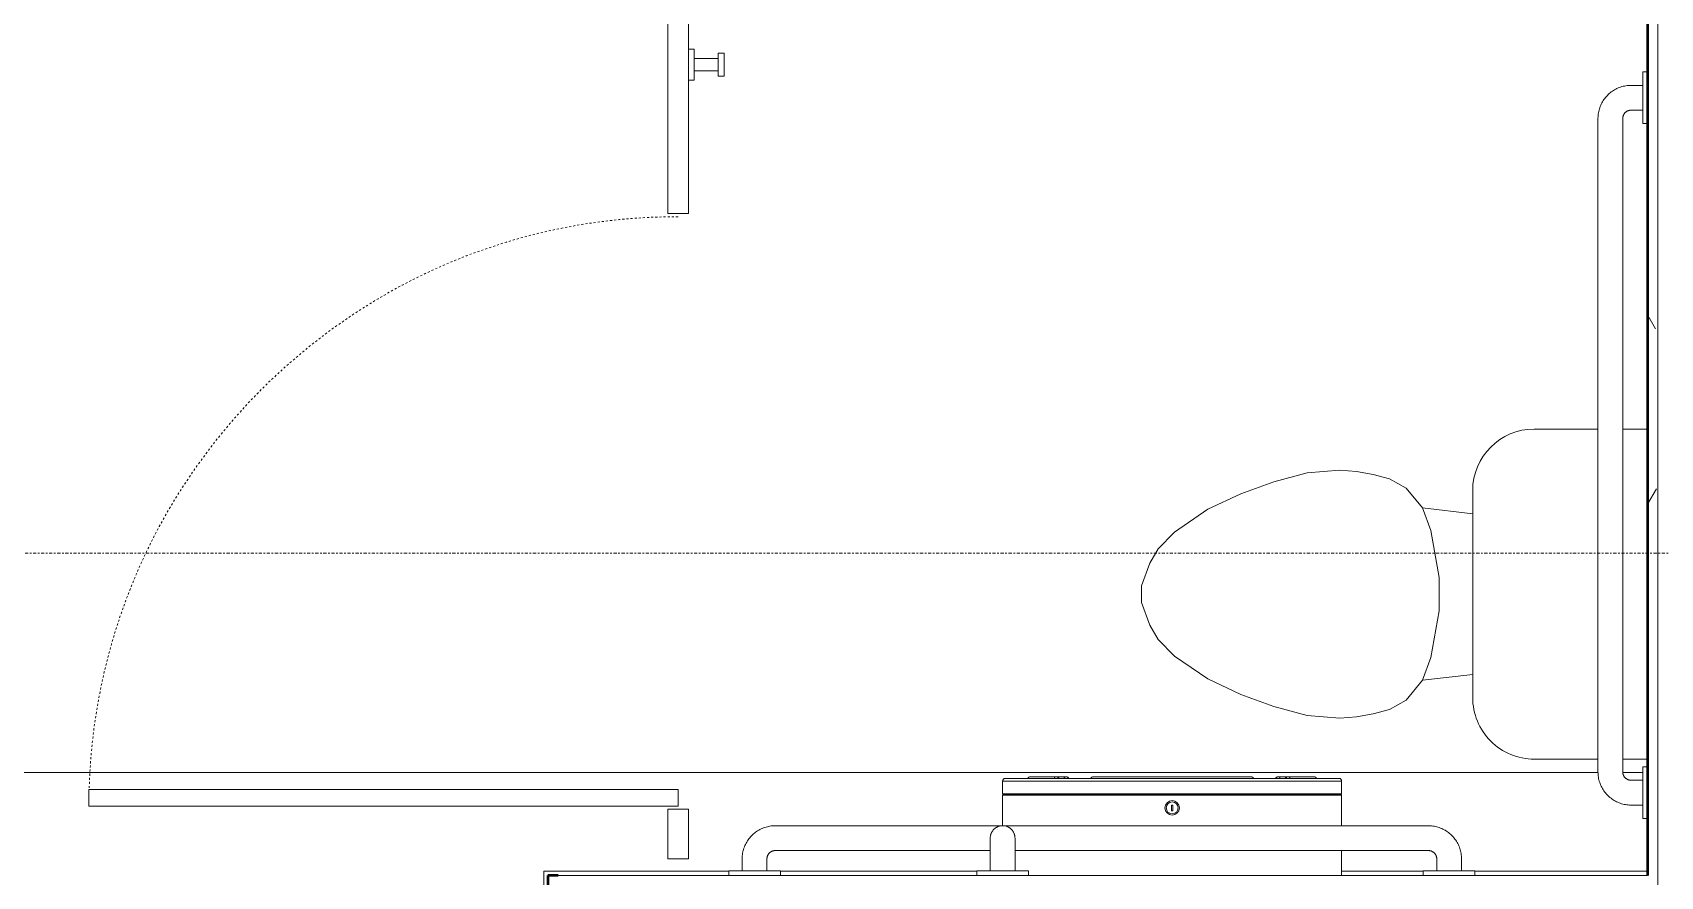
# Model space of a CAD drawing. Header units: inches. Extents: x 23906 to 26716, y -23130 to -20467.
# Drawn here: x 25403.9 to 25502.3, y -22691.4 to -22640.4 of the extents above; entities that cross this region are included whole.
import ezdxf

# ---------------------------------------------------------------- set-up
doc = ezdxf.new("R2010")
doc.units = ezdxf.units.IN
doc.header["$MEASUREMENT"] = 0
for name, pattern in [('Dash', [0.25, 0.125, -0.125]), ('Dash Dot 3_16_', [0.3125, 0.1875, -0.0625, 0, -0.0625]), ('Dash_2_', [0.25, 0.125, -0.125])]:
    doc.linetypes.add(name, pattern=pattern)
for name, color, linetype, lineweight in [('A-ANNO-SYMB', 150, 'Continuous', 9), ('A-FLOR', 192, 'Continuous', 13), ('A-GENM', 13, 'Continuous', 9), ('A-WALL', 113, 'Continuous', 13), ('A-WALL-PATT', 111, 'Continuous', 50), ('I-WALL', 2, 'Continuous', 13), ('P-SANR-FIXT', 6, 'Continuous', 9), ('Q-SPCQ', 91, 'Continuous', 9), ('Q-SPCQ-HDLN', 91, 'Dash_2_', 9)]:
    doc.layers.add(name, color=color, linetype=linetype, lineweight=lineweight)

# ---------------------------------------------------------------- blocks, each defined once
blk = doc.blocks.new('Toilet-Domestic-3D - Toilet-Domestic-3D-11065-Enlarged First Floor Plan _East_')
at = {"layer": 'P-SANR-FIXT', "color": 7}
for p, q in [((-1.874, 11.5), (-0.5, 12)), ((-0.5, 12), (0.5, 12)), ((0.5, 12), (1.874, 11.5)), ((-3.74, 10), (-2.74, 11)), ((-2.74, 11), (-1.874, 11.5)), ((1.874, 11.5), (2.74, 11)), ((2.74, 11), (3.74, 10)), ((-5.127, 8), (-3.74, 10)), ((3.74, 10), (5.127, 8)), ((-6.06, 6), (-5.127, 8)), ((5.127, 8), (6.06, 6)), ((-6.788, 4), (-6.06, 6)), ((6.06, 6), (6.788, 4)), ((-7.326, 1.992), (-6.788, 4)), ((6.788, 4), (7.326, 1.992)), ((-7.5, 0), (-7.326, 1.992)), ((7.326, 1.992), (7.5, 0)), ((-7.413, -0.996), (-7.5, 0)), ((7.5, 0), (7.413, -0.996)), ((-7.236, -2), (-7.413, -0.996)), ((7.413, -0.996), (7.236, -2)), ((-6.968, -3), (-7.236, -2)), ((7.236, -2), (6.968, -3)), ((-6.401, -4), (-6.968, -3)), ((6.968, -3), (6.401, -4)), ((-5.209, -5), (-6.401, -4)), ((6.401, -4), (5.209, -5)), ((-3.836, -5.5), (-5.209, -5)), ((-4.862, -8.024), (-5.209, -5)), ((-1, -6), (-3.836, -5.5)), ((3.836, -5.5), (1, -6)), ((5.209, -5), (3.836, -5.5)), ((4.862, -8.024), (5.209, -5)), ((1, -6), (-1, -6)), ((6.25, -8.024), (-6.25, -8.024)), ((-9.976, -11.75), (-9.976, -15.602)), ((9.976, -15.601), (9.976, -11.75)), ((-9.976, -17.101), (-9.976, -18.601)), ((9.976, -18.601), (9.976, -17.101))]:
    blk.add_line(p, q, dxfattribs=at)
for centre, start, end in [((-6.25, -11.75), 90, 180), ((6.25, -11.75), 0, 90)]:
    blk.add_arc(centre, 3.726, start, end, dxfattribs=at)
blk = doc.blocks.new('817_Grab_Bars - 8170-001420-25752-Enlarged First Floor Plan _East_')
at = {"layer": 'Q-SPCQ', "color": 7}
for p, q in [((25488.265, -22688.303), (25448.765, -22688.303)), ((25446.765, -22690.303), (25446.765, -22691.022)), ((25448.265, -22691.022), (25448.265, -22690.303)), ((25448.765, -22689.803), (25461.766, -22689.803)), ((25463.26, -22689.803), (25488.265, -22689.803)), ((25488.765, -22690.303), (25488.765, -22691.022)), ((25490.265, -22691.022), (25490.265, -22690.303)), ((25445.953, -22691.022), (25445.953, -22691.303)), ((25445.953, -22691.022), (25447.515, -22691.022)), ((25447.515, -22691.303), (25445.953, -22691.303)), ((25447.515, -22691.022), (25449.078, -22691.022)), ((25449.078, -22691.303), (25447.515, -22691.303)), ((25449.078, -22691.303), (25449.078, -22691.022)), ((25487.953, -22691.022), (25487.953, -22691.303)), ((25487.953, -22691.022), (25489.515, -22691.022)), ((25489.515, -22691.303), (25487.953, -22691.303)), ((25489.515, -22691.022), (25491.078, -22691.022)), ((25491.078, -22691.303), (25489.515, -22691.303)), ((25491.078, -22691.303), (25491.078, -22691.022))]:
    blk.add_line(p, q, dxfattribs=at)
at = {"layer": 'Q-SPCQ', "color": 7, "flags": 128}
for points in [[(25448.765, -22688.303), (25448.685, -22688.304), (25448.605, -22688.309), (25448.526, -22688.317), (25448.447, -22688.328), (25448.368, -22688.343), (25448.29, -22688.36), (25448.213, -22688.381), (25448.136, -22688.404), (25448.061, -22688.431), (25447.986, -22688.461), (25447.913, -22688.493), (25447.842, -22688.529), (25447.771, -22688.567), (25447.703, -22688.608), (25447.636, -22688.652), (25447.571, -22688.699), (25447.508, -22688.748), (25447.446, -22688.799), (25447.387, -22688.853), (25447.331, -22688.909), (25447.276, -22688.968), (25447.224, -22689.029), (25447.174, -22689.091), (25447.127, -22689.156), (25447.082, -22689.222), (25447.04, -22689.29), (25447.001, -22689.36), (25446.965, -22689.431), (25446.932, -22689.504), (25446.901, -22689.578), (25446.874, -22689.653), (25446.849, -22689.729), (25446.828, -22689.806), (25446.809, -22689.884), (25446.794, -22689.963), (25446.782, -22690.042), (25446.773, -22690.121), (25446.768, -22690.201), (25446.765, -22690.281), (25446.765, -22690.303)], [(25490.265, -22690.303), (25490.264, -22690.223), (25490.259, -22690.143), (25490.251, -22690.063), (25490.24, -22689.984), (25490.225, -22689.905), (25490.208, -22689.827), (25490.187, -22689.75), (25490.164, -22689.674), (25490.137, -22689.598), (25490.107, -22689.524), (25490.075, -22689.451), (25490.039, -22689.379), (25490.001, -22689.309), (25489.96, -22689.24), (25489.916, -22689.174), (25489.869, -22689.108), (25489.82, -22689.045), (25489.769, -22688.984), (25489.715, -22688.925), (25489.659, -22688.868), (25489.6, -22688.814), (25489.54, -22688.761), (25489.477, -22688.712), (25489.412, -22688.664), (25489.346, -22688.62), (25489.278, -22688.578), (25489.208, -22688.539), (25489.137, -22688.503), (25489.064, -22688.469), (25488.99, -22688.439), (25488.915, -22688.411), (25488.839, -22688.387), (25488.762, -22688.365), (25488.684, -22688.347), (25488.605, -22688.332), (25488.526, -22688.32), (25488.447, -22688.311), (25488.367, -22688.305), (25488.287, -22688.303), (25488.265, -22688.303)], [(25448.265, -22690.303), (25448.266, -22690.283), (25448.267, -22690.263), (25448.269, -22690.243), (25448.272, -22690.223), (25448.275, -22690.203), (25448.28, -22690.184), (25448.285, -22690.165), (25448.291, -22690.146), (25448.297, -22690.127), (25448.305, -22690.108), (25448.313, -22690.09), (25448.322, -22690.072), (25448.331, -22690.054), (25448.342, -22690.037), (25448.353, -22690.02), (25448.364, -22690.004), (25448.376, -22689.988), (25448.389, -22689.973), (25448.403, -22689.958), (25448.417, -22689.944), (25448.431, -22689.93), (25448.447, -22689.917), (25448.462, -22689.905), (25448.478, -22689.893), (25448.495, -22689.882), (25448.512, -22689.872), (25448.53, -22689.862), (25448.547, -22689.853), (25448.566, -22689.844), (25448.584, -22689.837), (25448.603, -22689.83), (25448.622, -22689.824), (25448.641, -22689.818), (25448.661, -22689.814), (25448.68, -22689.81), (25448.7, -22689.807), (25448.72, -22689.805), (25448.74, -22689.803), (25448.76, -22689.803), (25448.765, -22689.803)], [(25488.265, -22689.803), (25488.285, -22689.803), (25488.305, -22689.804), (25488.325, -22689.806), (25488.345, -22689.809), (25488.365, -22689.813), (25488.384, -22689.817), (25488.403, -22689.822), (25488.423, -22689.828), (25488.441, -22689.835), (25488.46, -22689.842), (25488.478, -22689.85), (25488.496, -22689.859), (25488.514, -22689.869), (25488.531, -22689.879), (25488.548, -22689.89), (25488.564, -22689.902), (25488.58, -22689.914), (25488.595, -22689.927), (25488.61, -22689.94), (25488.624, -22689.954), (25488.638, -22689.969), (25488.651, -22689.984), (25488.663, -22690), (25488.675, -22690.016), (25488.686, -22690.033), (25488.696, -22690.05), (25488.706, -22690.067), (25488.715, -22690.085), (25488.724, -22690.103), (25488.731, -22690.122), (25488.738, -22690.14), (25488.744, -22690.159), (25488.75, -22690.179), (25488.754, -22690.198), (25488.758, -22690.218), (25488.761, -22690.238), (25488.763, -22690.257), (25488.765, -22690.277), (25488.765, -22690.297), (25488.765, -22690.303)]]:
    blk.add_lwpolyline(points, dxfattribs=at)
blk = doc.blocks.new('Dispenser-Toilet_Tissue-Frost_Products_LTD_-Jumbo-169 - Steel-Brushed-Stainless_Steel-39538-Enlarged First Floor Plan _East_')
at = {"layer": 'Q-SPCQ', "color": 50, "lineweight": 20}
for p, q in [((25464.029, -22685.443), (25462.677, -22685.443)), ((25481.504, -22685.443), (25464.029, -22685.443)), ((25466.361, -22685.343), (25464.19, -22685.343)), ((25467.829, -22685.443), (25466.522, -22685.443)), ((25477.52, -22685.343), (25468.013, -22685.343)), ((25479.011, -22685.443), (25477.704, -22685.443)), ((25481.343, -22685.343), (25479.172, -22685.343)), ((25482.857, -22685.443), (25481.504, -22685.443)), ((25483.014, -22685.603), (25462.517, -22685.603)), ((25462.517, -22685.603), (25462.517, -22686.372)), ((25462.517, -22686.372), (25462.577, -22686.372)), ((25462.517, -22686.463), (25483.014, -22686.463)), ((25462.517, -22686.463), (25462.517, -22688.303)), ((25462.577, -22686.372), (25482.957, -22686.372)), ((25462.577, -22686.372), (25462.577, -22686.403)), ((25482.957, -22686.403), (25462.577, -22686.403)), ((25482.957, -22686.403), (25482.957, -22686.372)), ((25482.957, -22686.372), (25483.014, -22686.372)), ((25483.014, -22686.372), (25483.014, -22685.603)), ((25483.014, -22688.303), (25483.014, -22686.463)), ((25472.807, -22687.063), (25472.725, -22687.063)), ((25472.725, -22687.063), (25472.725, -22687.4)), ((25472.725, -22687.4), (25472.807, -22687.4)), ((25472.807, -22687.4), (25472.807, -22687.063)), ((25483.014, -22691.303), (25483.014, -22689.799)), ((25464.078, -22691.303), (25483.014, -22691.303))]:
    blk.add_line(p, q, dxfattribs=at)
for radius in [0.438, 0.358]:
    blk.add_circle((25472.767, -22687.221), radius, dxfattribs=at)
for centre, radius, start, end in [((25462.677, -22685.603), 0.16, 90, 180), ((25464.19, -22685.523), 0.18, 90, 153.6122), ((25465.743, -22685.458), 0.118, 100.8116, 172.35689), ((25465.74, -22685.493), 0.151, 19.63407, 87.32096), ((25465.763, -22685.493), 0.151, 19.63407, 86.83311), ((25465.771, -22685.523), 0.18, 26.3878, 90), ((25466.343, -22685.46), 0.119, 100.04014, 171.51951), ((25466.343, -22685.493), 0.151, 19.63407, 87.32096), ((25466.351, -22685.493), 0.151, 19.63407, 87.32096), ((25466.361, -22685.523), 0.18, 26.3878, 90), ((25468.013, -22685.563), 0.22, 90, 146.94427), ((25477.52, -22685.563), 0.22, 33.05573, 90), ((25479.172, -22685.523), 0.18, 90, 153.6122), ((25479.182, -22685.493), 0.151, 92.67904, 160.36593), ((25479.191, -22685.493), 0.151, 92.67904, 160.36593), ((25479.19, -22685.46), 0.119, 8.48049, 79.95986), ((25479.762, -22685.523), 0.18, 90, 153.60843), ((25479.77, -22685.493), 0.151, 93.16673, 160.37261), ((25479.793, -22685.493), 0.151, 92.67904, 160.36528), ((25479.79, -22685.458), 0.118, 7.64311, 79.1884), ((25481.343, -22685.523), 0.18, 26.3878, 90), ((25482.854, -22685.603), 0.16, 0, 89.00189), ((25462.577, -22686.463), 0.06, 90, 180), ((25482.954, -22686.463), 0.0601, 0, 87.31847)]:
    blk.add_arc(centre, radius, start, end, dxfattribs=at)
blk = doc.blocks.new('Partition-Floor_Braced-Bradley_Corp-St_Stl-ADA-N_Stalls - ADA _optional_ _ n Standard Stalls-320718-Enlarged First Floor Plan _East_')
at = {"layer": 'Q-SPCQ', "color": 7}
for p, q in [((11.688, 94.874), (12.688, 94.874)), ((11.688, 59.25), (11.688, 94.874)), ((12.688, 94.874), (12.688, 59.25)), ((71.688, 84.874), (72.688, 84.874)), ((71.688, 59.25), (71.688, 84.874)), ((72.688, 84.874), (72.688, 59.25)), ((8.5, 59.875), (11.5, 59.875)), ((8.5, 58.625), (8.5, 59.875)), ((11.5, 59.875), (11.5, 58.625)), ((12.688, 59.25), (11.688, 59.25)), ((47.5, 59.875), (71.5, 59.875)), ((47.5, 58.625), (47.5, 59.875)), ((71.5, 59.875), (71.5, 58.625)), ((72.688, 59.25), (71.688, 59.25)), ((97.5, 59.875), (106, 59.875)), ((97.5, 58.625), (97.5, 59.875)), ((106, 59.875), (106, 58.625)), ((11.5, 58.625), (8.5, 58.625)), ((71.5, 58.625), (47.5, 58.625)), ((67.5, 58.125), (68.5, 58.125)), ((67.5, 0.875), (67.5, 58.125)), ((68.5, 58.125), (68.5, 0.875)), ((106, 58.625), (97.5, 58.625)), ((104.5, 58.125), (105.5, 58.125)), ((104.5, 0.875), (104.5, 58.125)), ((105.5, 58.125), (105.5, 0.875)), ((68.5, 0.875), (67.5, 0.875)), ((105.5, 0.875), (104.5, 0.875))]:
    blk.add_line(p, q, dxfattribs=at)
at = {"layer": 'Q-SPCQ-HDLN', "color": 7, "linetype": 'Dash'}
for centre, radius, end in [((11.688, 59.25), 35.624, 88.20922), ((71.688, 59.25), 25.624, 87.79577)]:
    blk.add_arc(centre, radius, 0, end, dxfattribs=at)
blk = doc.blocks.new('817_Grab_Bars - 8170-001420-V33-Enlarged First Floor Plan _East_')
at = {"layer": 'Q-SPCQ', "color": 7}
for p, q in [((25501.515, -22642.74), (25501.234, -22642.74)), ((25501.234, -22644.303), (25501.234, -22642.74)), ((25501.234, -22643.553), (25500.515, -22643.553)), ((25500.515, -22645.053), (25501.234, -22645.053)), ((25501.234, -22645.865), (25501.234, -22644.303)), ((25498.515, -22645.553), (25498.515, -22685.053)), ((25500.015, -22685.053), (25500.015, -22645.553)), ((25501.234, -22645.865), (25501.515, -22645.865)), ((25501.515, -22684.74), (25501.234, -22684.74)), ((25501.234, -22686.303), (25501.234, -22684.74)), ((25501.234, -22685.553), (25500.515, -22685.553)), ((25501.234, -22687.865), (25501.234, -22686.303)), ((25500.515, -22687.053), (25501.234, -22687.053)), ((25501.234, -22687.865), (25501.515, -22687.865))]:
    blk.add_line(p, q, dxfattribs=at)
at = {"layer": 'Q-SPCQ', "color": 7, "flags": 128}
for points in [[(25500.515, -22643.553), (25500.435, -22643.554), (25500.355, -22643.559), (25500.276, -22643.567), (25500.197, -22643.578), (25500.118, -22643.593), (25500.04, -22643.61), (25499.963, -22643.631), (25499.886, -22643.654), (25499.811, -22643.681), (25499.736, -22643.711), (25499.663, -22643.743), (25499.592, -22643.779), (25499.521, -22643.817), (25499.453, -22643.858), (25499.386, -22643.902), (25499.321, -22643.949), (25499.258, -22643.998), (25499.196, -22644.049), (25499.137, -22644.103), (25499.081, -22644.159), (25499.026, -22644.218), (25498.974, -22644.279), (25498.924, -22644.341), (25498.877, -22644.406), (25498.832, -22644.472), (25498.79, -22644.54), (25498.751, -22644.61), (25498.715, -22644.681), (25498.682, -22644.754), (25498.651, -22644.828), (25498.624, -22644.903), (25498.599, -22644.979), (25498.578, -22645.056), (25498.559, -22645.134), (25498.544, -22645.213), (25498.532, -22645.292), (25498.523, -22645.371), (25498.518, -22645.451), (25498.515, -22645.531), (25498.515, -22645.553)], [(25500.015, -22645.553), (25500.016, -22645.533), (25500.017, -22645.513), (25500.019, -22645.493), (25500.022, -22645.473), (25500.025, -22645.453), (25500.03, -22645.434), (25500.035, -22645.415), (25500.041, -22645.396), (25500.047, -22645.377), (25500.055, -22645.358), (25500.063, -22645.34), (25500.072, -22645.322), (25500.081, -22645.304), (25500.092, -22645.287), (25500.103, -22645.27), (25500.114, -22645.254), (25500.126, -22645.238), (25500.139, -22645.223), (25500.153, -22645.208), (25500.167, -22645.194), (25500.181, -22645.18), (25500.197, -22645.167), (25500.212, -22645.155), (25500.228, -22645.143), (25500.245, -22645.132), (25500.262, -22645.122), (25500.28, -22645.112), (25500.297, -22645.103), (25500.316, -22645.094), (25500.334, -22645.087), (25500.353, -22645.08), (25500.372, -22645.074), (25500.391, -22645.068), (25500.411, -22645.064), (25500.43, -22645.06), (25500.45, -22645.057), (25500.47, -22645.055), (25500.49, -22645.053), (25500.51, -22645.053), (25500.515, -22645.053)], [(25498.515, -22685.053), (25498.517, -22685.133), (25498.522, -22685.213), (25498.53, -22685.292), (25498.541, -22685.371), (25498.555, -22685.45), (25498.573, -22685.528), (25498.593, -22685.606), (25498.617, -22685.682), (25498.643, -22685.757), (25498.673, -22685.832), (25498.706, -22685.905), (25498.741, -22685.976), (25498.78, -22686.047), (25498.821, -22686.115), (25498.865, -22686.182), (25498.911, -22686.247), (25498.96, -22686.31), (25499.012, -22686.372), (25499.066, -22686.431), (25499.122, -22686.488), (25499.18, -22686.542), (25499.241, -22686.594), (25499.304, -22686.644), (25499.368, -22686.691), (25499.435, -22686.736), (25499.503, -22686.778), (25499.573, -22686.817), (25499.644, -22686.853), (25499.717, -22686.886), (25499.791, -22686.917), (25499.866, -22686.944), (25499.942, -22686.969), (25500.019, -22686.99), (25500.097, -22687.009), (25500.175, -22687.024), (25500.254, -22687.036), (25500.334, -22687.045), (25500.414, -22687.05), (25500.494, -22687.053), (25500.515, -22687.053)], [(25500.515, -22685.553), (25500.495, -22685.552), (25500.475, -22685.551), (25500.455, -22685.549), (25500.436, -22685.546), (25500.416, -22685.543), (25500.396, -22685.538), (25500.377, -22685.533), (25500.358, -22685.527), (25500.339, -22685.521), (25500.321, -22685.513), (25500.302, -22685.505), (25500.284, -22685.496), (25500.267, -22685.487), (25500.25, -22685.476), (25500.233, -22685.465), (25500.217, -22685.454), (25500.201, -22685.442), (25500.186, -22685.429), (25500.171, -22685.415), (25500.157, -22685.401), (25500.143, -22685.387), (25500.13, -22685.371), (25500.117, -22685.356), (25500.106, -22685.34), (25500.094, -22685.323), (25500.084, -22685.306), (25500.074, -22685.288), (25500.065, -22685.271), (25500.057, -22685.252), (25500.049, -22685.234), (25500.042, -22685.215), (25500.036, -22685.196), (25500.031, -22685.177), (25500.026, -22685.157), (25500.023, -22685.138), (25500.019, -22685.118), (25500.017, -22685.098), (25500.016, -22685.078), (25500.015, -22685.058), (25500.015, -22685.053)]]:
    blk.add_lwpolyline(points, dxfattribs=at)
blk = doc.blocks.new('817_Grab_Bars - 8170-001180-25756-Enlarged First Floor Plan _East_')
at = {"layer": 'Q-SPCQ', "color": 7}
for p, q in [((25461.765, -22690.303), (25461.765, -22691.022)), ((25463.265, -22690.239), (25463.265, -22690.289)), ((25463.265, -22691.022), (25463.265, -22690.303)), ((25460.953, -22691.022), (25460.953, -22691.303)), ((25460.953, -22691.022), (25464.078, -22691.022)), ((25464.078, -22691.303), (25460.953, -22691.303)), ((25464.078, -22691.303), (25464.078, -22691.022))]:
    blk.add_line(p, q, dxfattribs=at)
at = {"layer": 'Q-SPCQ', "color": 7, "flags": 128}
for points in [[(25461.765, -22689.053), (25461.766, -22689.023), (25461.768, -22688.993), (25461.771, -22688.963), (25461.775, -22688.933), (25461.78, -22688.904), (25461.787, -22688.875), (25461.794, -22688.846), (25461.803, -22688.817), (25461.813, -22688.789), (25461.824, -22688.761), (25461.837, -22688.733), (25461.85, -22688.706), (25461.864, -22688.68), (25461.88, -22688.654), (25461.896, -22688.629), (25461.914, -22688.605), (25461.932, -22688.581), (25461.951, -22688.558), (25461.972, -22688.536), (25461.993, -22688.515), (25462.015, -22688.494), (25462.037, -22688.475), (25462.061, -22688.456), (25462.085, -22688.438), (25462.11, -22688.422), (25462.136, -22688.406), (25462.162, -22688.391), (25462.188, -22688.378), (25462.216, -22688.365), (25462.243, -22688.354), (25462.272, -22688.343), (25462.3, -22688.334), (25462.329, -22688.326)], [(25462.751, -22688.341), (25462.779, -22688.351), (25462.807, -22688.362), (25462.835, -22688.374), (25462.862, -22688.388), (25462.888, -22688.402), (25462.914, -22688.417), (25462.939, -22688.434), (25462.963, -22688.451), (25462.987, -22688.47), (25463.01, -22688.489), (25463.032, -22688.509), (25463.053, -22688.53), (25463.074, -22688.552), (25463.093, -22688.575), (25463.112, -22688.598), (25463.13, -22688.623), (25463.146, -22688.648), (25463.162, -22688.673), (25463.177, -22688.699), (25463.19, -22688.726), (25463.203, -22688.753), (25463.214, -22688.781), (25463.225, -22688.809), (25463.234, -22688.838), (25463.242, -22688.867), (25463.249, -22688.896), (25463.254, -22688.925), (25463.259, -22688.955), (25463.262, -22688.985), (25463.264, -22689.015), (25463.265, -22689.045), (25463.265, -22689.053)], [(25461.765, -22689.053), (25461.765, -22689.054), (25461.765, -22689.057), (25461.765, -22689.062), (25461.765, -22689.069), (25461.765, -22689.078), (25461.765, -22689.089), (25461.765, -22689.101), (25461.765, -22689.116), (25461.765, -22689.133), (25461.765, -22689.151), (25461.765, -22689.172), (25461.765, -22689.194), (25461.765, -22689.218), (25461.765, -22689.244), (25461.765, -22689.271), (25461.765, -22689.3), (25461.765, -22689.331), (25461.765, -22689.363), (25461.765, -22689.397), (25461.765, -22689.432), (25461.765, -22689.468), (25461.765, -22689.506), (25461.765, -22689.546), (25461.765, -22689.586), (25461.765, -22689.627), (25461.765, -22689.67), (25461.765, -22689.714), (25461.765, -22689.758), (25461.765, -22689.804), (25461.765, -22689.85), (25461.765, -22689.897), (25461.765, -22689.944), (25461.765, -22689.993), (25461.765, -22690.041), (25461.765, -22690.09), (25461.765, -22690.14), (25461.765, -22690.189), (25461.765, -22690.239), (25461.765, -22690.289), (25461.765, -22690.303)], [(25461.765, -22689.639), (25461.765, -22689.597), (25461.765, -22689.556), (25461.765, -22689.517), (25461.765, -22689.479), (25461.765, -22689.442), (25461.765, -22689.406), (25461.765, -22689.372), (25461.765, -22689.339), (25461.765, -22689.308), (25461.765, -22689.279), (25461.765, -22689.251), (25461.765, -22689.225), (25461.765, -22689.2), (25461.765, -22689.178), (25461.765, -22689.157), (25461.765, -22689.138), (25461.765, -22689.121), (25461.765, -22689.105), (25461.765, -22689.092), (25461.765, -22689.08), (25461.765, -22689.071), (25461.765, -22689.063), (25461.765, -22689.058), (25461.765, -22689.054), (25461.765, -22689.053)], [(25463.265, -22690.303), (25463.265, -22690.253), (25463.265, -22690.203), (25463.265, -22690.153), (25463.265, -22690.104), (25463.265, -22690.054), (25463.265, -22690.006), (25463.265, -22689.957), (25463.265, -22689.91), (25463.265, -22689.862), (25463.265, -22689.816), (25463.265, -22689.77), (25463.265, -22689.726), (25463.265, -22689.682), (25463.265, -22689.639), (25463.265, -22689.597), (25463.265, -22689.556), (25463.265, -22689.517), (25463.265, -22689.479), (25463.265, -22689.442), (25463.265, -22689.406), (25463.265, -22689.372), (25463.265, -22689.339), (25463.265, -22689.308), (25463.265, -22689.279), (25463.265, -22689.251), (25463.265, -22689.225), (25463.265, -22689.2), (25463.265, -22689.178), (25463.265, -22689.157), (25463.265, -22689.138), (25463.265, -22689.121), (25463.265, -22689.105), (25463.265, -22689.092), (25463.265, -22689.08), (25463.265, -22689.071), (25463.265, -22689.063), (25463.265, -22689.058), (25463.265, -22689.054), (25463.265, -22689.053)], [(25463.265, -22689.053), (25463.265, -22689.054), (25463.265, -22689.057), (25463.265, -22689.062), (25463.265, -22689.069), (25463.265, -22689.078), (25463.265, -22689.089), (25463.265, -22689.101), (25463.265, -22689.116), (25463.265, -22689.133), (25463.265, -22689.151), (25463.265, -22689.172), (25463.265, -22689.194), (25463.265, -22689.218), (25463.265, -22689.244), (25463.265, -22689.271), (25463.265, -22689.3), (25463.265, -22689.331), (25463.265, -22689.363), (25463.265, -22689.397), (25463.265, -22689.432), (25463.265, -22689.468), (25463.265, -22689.506), (25463.265, -22689.546), (25463.265, -22689.586), (25463.265, -22689.627)], [(25461.765, -22690.303), (25461.765, -22690.253), (25461.765, -22690.203), (25461.765, -22690.153), (25461.765, -22690.104), (25461.765, -22690.054), (25461.765, -22690.006)], [(25463.265, -22689.714), (25463.265, -22689.758), (25463.265, -22689.804), (25463.265, -22689.85), (25463.265, -22689.897), (25463.265, -22689.944), (25463.265, -22689.993), (25463.265, -22690.041), (25463.265, -22690.09), (25463.265, -22690.14), (25463.265, -22690.189)]]:
    blk.add_lwpolyline(points, dxfattribs=at)
blk = doc.blocks.new('Robe_hook_5552 - Coat_hook_5552-253841-Enlarged First Floor Plan _East_')
at = {"layer": 'A-GENM', "color": 7}
for p, q in [((-0.937, -0.009), (-0.937, -0.35)), ((-0.937, -0.35), (0.938, -0.35)), ((-0.375, -1.813), (-0.375, -0.35)), ((0.375, -1.813), (0.375, -0.35)), ((0.938, -0.35), (0.938, -0.009)), ((-0.688, -2.163), (-0.688, -1.813)), ((-0.688, -1.813), (0.688, -1.813)), ((0.688, -1.813), (0.688, -2.163)), ((0.688, -2.163), (-0.688, -2.163))]:
    blk.add_line(p, q, dxfattribs=at)
blk = doc.blocks.new('Locker Rooms and Restrooms_rvt-1-Enlarged First Floor Plan _East_')
at = {"layer": 'A-WALL-PATT', "lineweight": 9}
h = blk.add_hatch(dxfattribs=at)
h.set_pattern_fill('FP_8', style=0, pattern_type=2)
h.set_pattern_definition([(0, (0, 0), (30.72, 7.68), [1.267, -21.773, 1.267, -21.773, -122.88]), (0, (0, 0), (30.72, 7.68), [-46.08, 1.267, -44.813, 1.267, -21.773, -53.76]), (0, (0, 0), (30.72, 7.68), [-115.2, 1.267, -14.093, 1.267, -37.133]), (120, (11.52, 3.84), (-22.0110751, 22.7643004), [1.267, -21.773, 1.267, -21.773, -122.88]), (120, (11.52, 3.84), (-22.0110751, 22.7643004), [-46.08, 1.267, -44.813, 1.267, -21.773, -53.76]), (120, (11.52, 3.84), (-22.0110751, 22.7643004), [-115.2, 1.267, -14.093, 1.267, -37.133]), (240, (15.36, 19.2), (-8.7089249, -30.4443004), [1.267, -21.773, 1.267, -21.773, -122.88]), (240, (15.36, 19.2), (-8.7089249, -30.4443004), [-46.08, 1.267, -44.813, 1.267, -21.773, -53.76]), (240, (15.36, 19.2), (-8.7089249, -30.4443004), [-115.2, 1.267, -14.093, 1.267, -37.133])])
h.paths.add_polyline_path([(25501.515, -22691.303), (25502.14, -22691.303), (25502.14, -22519.678), (25501.515, -22519.678), (25501.515, -22685.355)], flags=0)
h.paths.add_polyline_path([(25501.515, -22516.178), (25502.14, -22516.178), (25502.14, -22435.178), (25501.515, -22435.178), (25501.515, -22515.553)], flags=0)
at = {"layer": 'A-WALL', "color": 10}
for p, q in [((25502.14, -22519.678), (25502.14, -22691.303)), ((25502.14, -22691.303), (25502.14, -22691.928))]:
    blk.add_line(p, q, dxfattribs=at)
at = {"layer": 'I-WALL', "color": 250, "lineweight": 50}
for p, q in [((25501.515, -22520.303), (25501.515, -22691.303)), ((25435.64, -22691.303), (25435.015, -22691.303)), ((25435.015, -22691.303), (25435.015, -22693.678))]:
    blk.add_line(p, q, dxfattribs=at)
at = {"layer": 'I-WALL', "color": 10}
for p, q in [((25434.765, -22693.678), (25434.765, -22691.053)), ((25435.015, -22691.053), (25434.765, -22691.053)), ((25435.015, -22691.053), (25445.953, -22691.053)), ((25445.953, -22691.303), (25435.64, -22691.303)), ((25449.078, -22691.053), (25460.953, -22691.053)), ((25460.953, -22691.303), (25449.078, -22691.303)), ((25483.011, -22691.053), (25487.953, -22691.053)), ((25487.953, -22691.303), (25483.014, -22691.303)), ((25491.078, -22691.053), (25501.515, -22691.053)), ((25501.515, -22691.303), (25491.078, -22691.303))]:
    blk.add_line(p, q, dxfattribs=at)
at = {"color": 10, "lineweight": 13}
for name, p, rotation in [('Partition-Floor_Braced-Bradley_Corp-St_Stl-ADA-N_Stalls - ADA _optional_ _ n Standard Stalls-320718-Enlarged First Floor Plan _East_', (25502.14, -22698.803), 89.99999999999959), ('Robe_hook_5552 - Coat_hook_5552-253841-Enlarged First Floor Plan _East_', (25443.506, -22642.303), 89.99999999999991), ('Toilet-Domestic-3D - Toilet-Domestic-3D-11065-Enlarged First Floor Plan _East_', (25482.914, -22674.303), 90.0000000000001)]:
    blk.add_blockref(name, p, dxfattribs=dict(at, rotation=rotation))
for name in ['817_Grab_Bars - 8170-001420-V33-Enlarged First Floor Plan _East_', 'Dispenser-Toilet_Tissue-Frost_Products_LTD_-Jumbo-169 - Steel-Brushed-Stainless_Steel-39538-Enlarged First Floor Plan _East_', '817_Grab_Bars - 8170-001420-25752-Enlarged First Floor Plan _East_', '817_Grab_Bars - 8170-001180-25756-Enlarged First Floor Plan _East_']:
    blk.add_blockref(name, (0, 0), dxfattribs=at)
blk = doc.blocks.new('Struct_Xcel_Sports Complex_rvt-1-Enlarged First Floor Plan _East_')
at = {"layer": 'A-FLOR', "color": 10}
for p, q in [((25307.765, -22685.075), (25498.52, -22685.075)), ((25499.991, -22685.075), (25501.234, -22685.075))]:
    blk.add_line(p, q, dxfattribs=at)

msp = doc.modelspace()

# ---------------------------------------------------------------- linework, layer by layer
at = {"layer": 'A-ANNO-SYMB', "linetype": 'Dash Dot 3_16_'}
msp.add_line((25519.129, -22671.824), (25307.637, -22671.824), dxfattribs=at)

# ---------------------------------------------------------------- block references
at = {"lineweight": 5}
for name in ['Struct_Xcel_Sports Complex_rvt-1-Enlarged First Floor Plan _East_', 'Locker Rooms and Restrooms_rvt-1-Enlarged First Floor Plan _East_']:
    msp.add_blockref(name, (0, 0), dxfattribs=at)

doc.saveas('drawing.dxf')
